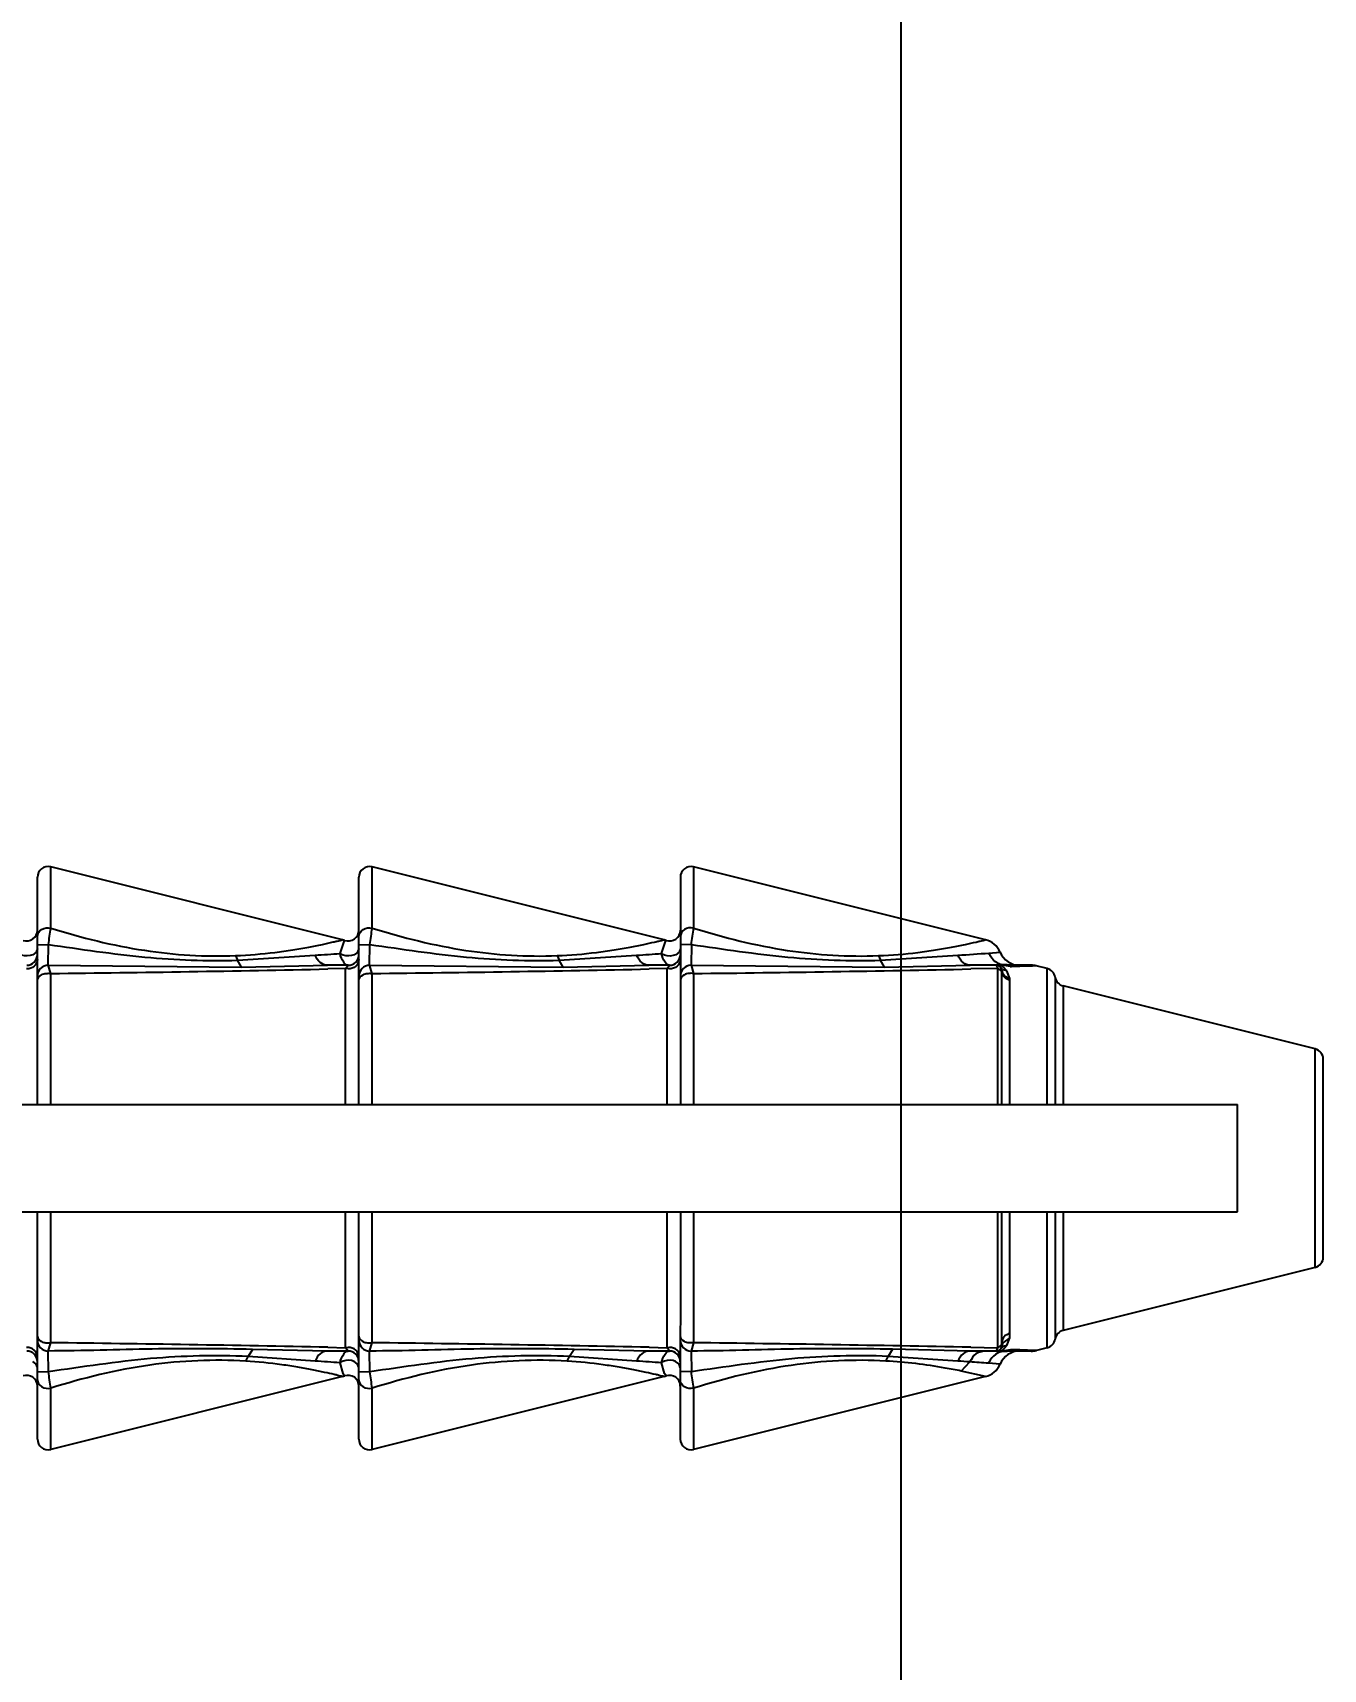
# Model space of a CAD drawing. Extents: x 10170 to 11010, y -16669 to -16075.
# Drawn here: x 10972.7 to 10981.73, y -16416.92 to -16405.47 of the extents above; entities that cross this region are included whole.
import ezdxf

# ---------------------------------------------------------------- set-up
doc = ezdxf.new("R2010")
doc.units = 0
doc.header["$MEASUREMENT"] = 0
doc.layers.get('0').update_dxf_attribs({"linetype": 'CONTINUOUS'})
doc.layers.get('DEFPOINTS').update_dxf_attribs({"linetype": 'CONTINUOUS'})
doc.layers.add('02___PRT_ALL_AXES', color=7, linetype='CONTINUOUS')
doc.layers.add('5', color=2, linetype='CONTINUOUS', lineweight=9)
doc.styles.get("Standard").update_dxf_attribs({"font": 'Gulim.ttf'})
doc.dimstyles.new('STANDARD$0', dxfattribs={"dimtxt": 3.5, "dimasz": 2.5, "dimexe": 0.7, "dimexo": 0.7, "dimgap": 0.5, "dimtad": 3, "dimdec": 4, "dimdsep": 46, "dimtxsty": 'Standard', "dimcen": 0, "dimclrd": 2, "dimclre": 2, "dimclrt": 4, "dimadec": 0, "dimazin": 0, "dimtp": 0.2, "dimtm": 0.1, "dimtfac": 0.5, "dimtdec": 4, "dimtmove": 1, "dimatfit": 3, "dimfxl": 0, "dimtolj": 1, "dimarcsym": 0})

# ---------------------------------------------------------------- blocks, each defined once
blk = doc.blocks.new('*D30')
at = {"layer": '5', "color": 2, "lineweight": -2}
for p, q in [((10830.381, -16194.217), (10979.478, -16194.217)), ((10978.778, -16423.29), (10978.778, -16196.717)), ((10958.432, -16425.79), (10979.478, -16425.79))]:
    blk.add_line(p, q, dxfattribs=at)
at = {"layer": '5', "color": 2}
for points in [[(10978.362, -16196.717), (10979.195, -16196.717), (10978.778, -16194.217)], [(10978.362, -16423.29), (10979.195, -16423.29), (10978.778, -16425.79)]]:
    blk.add_solid(points, dxfattribs=at)
at = {"layer": 'DEFPOINTS', "color": 0}
for p in [(10829.681, -16194.217), (10978.778, -16194.217), (10957.732, -16425.79)]:
    blk.add_point(p, dxfattribs=at)
at = {"layer": '5', "color": 4, "insert": (10974.929, -16313.007), "char_height": 3.5, "attachment_point": 5, "rotation": 90}
blk.add_mtext('\\A1;231.5', dxfattribs=at)

msp = doc.modelspace()

# ---------------------------------------------------------------- linework, layer by layer
at = {"color": 7, "linetype": 'Continuous'}
for p, q in [((10972.82471, -16411.73538), (10972.82473, -16411.30628)), ((10975.07471, -16411.73546), (10975.07473, -16411.30636)), ((10977.32473, -16411.30643), (10977.32471, -16411.73553)), ((10972.73148, -16412.97048), (10972.73153, -16411.37904)), ((10974.98148, -16412.97056), (10974.98153, -16411.37911)), ((10977.23153, -16411.37925), (10977.23148, -16412.97063)), ((10972.72075, -16411.9058), (10972.69885, -16411.92173)), ((10972.73152, -16411.87921), (10972.72285, -16411.90325)), ((10972.73152, -16411.85272), (10972.80871, -16411.85032)), ((10972.80672, -16411.99549), (10972.80871, -16411.85032)), ((10974.84984, -16411.91302), (10974.88105, -16411.82195)), ((10974.97075, -16411.90588), (10974.94885, -16411.9218)), ((10974.98152, -16411.87929), (10974.97285, -16411.90332)), ((10974.98152, -16411.8528), (10975.05871, -16411.8504)), ((10975.05672, -16411.99556), (10975.05871, -16411.8504)), ((10977.09984, -16411.91309), (10977.13105, -16411.82203)), ((10977.22075, -16411.90595), (10977.19885, -16411.92188)), ((10977.23152, -16411.87936), (10977.22285, -16411.9034)), ((10977.30871, -16411.85047), (10977.23152, -16411.85287)), ((10977.30871, -16411.85047), (10977.30672, -16411.99564)), ((10979.39092, -16411.91014), (10979.46961, -16411.90426)), ((10972.8247, -16412.05327), (10972.80672, -16411.99549)), ((10972.80672, -16411.99549), (10974.16089, -16412.00876)), ((10974.11898, -16411.92816), (10974.13303, -16411.96021)), ((10974.16089, -16412.00876), (10974.13302, -16411.96021)), ((10974.13303, -16411.96021), (10974.67473, -16411.92517)), ((10974.16089, -16412.00876), (10974.76082, -16411.99555)), ((10974.90651, -16411.99555), (10974.76082, -16411.99555)), ((10974.88832, -16412.01881), (10974.76321, -16412.02162)), ((10974.88829, -16412.97055), (10974.88832, -16412.01881)), ((10974.88832, -16412.01881), (10974.90651, -16411.99555)), ((10974.90613, -16412.02074), (10974.88832, -16412.01881)), ((10975.0747, -16412.05334), (10975.05672, -16411.99556)), ((10975.05672, -16411.99556), (10976.41089, -16412.00883)), ((10976.36898, -16411.92824), (10976.38303, -16411.96028)), ((10976.41089, -16412.00883), (10976.38302, -16411.96028)), ((10976.38303, -16411.96028), (10976.92473, -16411.92524)), ((10976.41089, -16412.00883), (10977.01082, -16411.99562)), ((10977.15651, -16411.99563), (10977.01082, -16411.99562)), ((10977.13832, -16412.01888), (10977.01321, -16412.02169)), ((10977.13829, -16412.97063), (10977.13832, -16412.01888)), ((10977.13832, -16412.01888), (10977.15651, -16411.99563)), ((10977.15613, -16412.02082), (10977.13832, -16412.01888)), ((10977.30672, -16411.99564), (10977.3247, -16412.05342)), ((10977.30672, -16411.99564), (10978.66089, -16412.00891)), ((10978.61898, -16411.92831), (10978.63303, -16411.96036)), ((10978.66089, -16412.00891), (10978.63302, -16411.96036)), ((10978.63303, -16411.96036), (10979.17473, -16411.92532)), ((10978.66089, -16412.00891), (10979.26082, -16411.9957)), ((10979.44401, -16411.9957), (10979.26082, -16411.9957)), ((10979.44472, -16412.01765), (10979.26381, -16412.02175)), ((10979.44401, -16411.9957), (10979.45551, -16411.98639)), ((10979.45045, -16412.0061), (10979.44401, -16411.9957)), ((10979.45311, -16412.01745), (10979.44472, -16412.01765)), ((10979.45311, -16412.01745), (10979.45045, -16412.0061)), ((10979.45308, -16412.9707), (10979.45311, -16412.01745)), ((10979.45311, -16412.01745), (10979.47844, -16412.03642)), ((10979.4706, -16412.00571), (10979.45826, -16411.98667)), ((10979.47597, -16411.99383), (10979.46804, -16411.99011)), ((10979.4775, -16411.98964), (10979.46838, -16411.9875)), ((10979.48587, -16412.02312), (10979.47445, -16412.0113)), ((10979.56144, -16411.99571), (10979.4775, -16411.98964)), ((10979.4902, -16412.00606), (10979.47811, -16411.99552)), ((10979.47844, -16412.03642), (10979.48151, -16412.04952)), ((10979.48289, -16412.04905), (10979.48136, -16412.03563)), ((10979.48148, -16412.97071), (10979.48151, -16412.03566)), ((10979.54038, -16412.00317), (10979.48347, -16411.99568)), ((10979.51714, -16412.03571), (10979.49363, -16412.02822)), ((10979.51714, -16412.03571), (10979.49598, -16412.01163)), ((10979.53782, -16412.0883), (10979.51714, -16412.03571)), ((10979.59782, -16412.00393), (10979.54935, -16412.00364)), ((10979.68807, -16411.99571), (10979.56144, -16411.99571)), ((10979.59782, -16412.00393), (10979.57377, -16411.99663)), ((10979.60864, -16412.00362), (10979.59782, -16412.00393)), ((10979.65189, -16412.00236), (10979.60864, -16412.00362)), ((10979.69709, -16412.00101), (10979.65189, -16412.00236)), ((10979.72441, -16412.00019), (10979.69709, -16412.00101)), ((10979.79967, -16412.97072), (10979.7997, -16412.01901)), ((10972.82467, -16412.97048), (10972.8247, -16412.05327)), ((10975.07467, -16412.97056), (10975.0747, -16412.05334)), ((10977.3247, -16412.05342), (10977.32467, -16412.97063)), ((10979.53832, -16412.10074), (10979.53782, -16412.0883)), ((10979.53814, -16412.97071), (10979.53832, -16412.10074)), ((10979.85556, -16412.07985), (10979.85553, -16412.97072)), ((10979.91141, -16412.1407), (10979.91138, -16412.97072)), ((10981.67463, -16414.10998), (10981.67468, -16412.58158)), ((10981.73145, -16414.03722), (10981.73149, -16412.65439)), ((10964.63148, -16412.97021), (10981.13148, -16412.97076)), ((10981.13146, -16413.72076), (10981.13148, -16412.97076)), ((10964.63146, -16413.72021), (10981.13146, -16413.72076)), ((10972.7314, -16415.31192), (10972.73146, -16413.72048)), ((10972.82462, -16414.6377), (10972.82465, -16413.72048)), ((10974.88823, -16414.6723), (10974.88827, -16413.72055)), ((10974.9814, -16415.312), (10974.98146, -16413.72056)), ((10975.07462, -16414.63777), (10975.07465, -16413.72056)), ((10977.13823, -16414.67237), (10977.13827, -16413.72063)), ((10977.23146, -16413.72063), (10977.2314, -16415.312)), ((10977.32465, -16413.72063), (10977.32462, -16414.63785)), ((10979.45302, -16414.67396), (10979.45305, -16413.7207)), ((10979.48142, -16414.64189), (10979.48146, -16413.72072)), ((10979.53808, -16414.57259), (10979.53811, -16413.72071)), ((10979.79961, -16414.67242), (10979.79965, -16413.72072)), ((10979.8555, -16413.72072), (10979.85547, -16414.61158)), ((10979.91136, -16413.72072), (10979.91133, -16414.55074)), ((10972.80663, -16414.69548), (10972.82462, -16414.6377)), ((10974.76312, -16414.66948), (10974.88823, -16414.6723)), ((10974.90605, -16414.67036), (10974.88823, -16414.6723)), ((10974.90642, -16414.69555), (10974.88823, -16414.6723)), ((10975.05663, -16414.69555), (10975.07462, -16414.63777)), ((10977.01312, -16414.66955), (10977.13823, -16414.67237)), ((10977.15605, -16414.67044), (10977.13823, -16414.67237)), ((10977.15642, -16414.69563), (10977.13823, -16414.67237)), ((10977.32462, -16414.63785), (10977.30663, -16414.69563)), ((10979.26373, -16414.66964), (10979.3587, -16414.67177)), ((10979.3587, -16414.67177), (10979.44463, -16414.67376)), ((10979.45302, -16414.67396), (10979.4783, -16414.6551)), ((10979.48578, -16414.66829), (10979.47436, -16414.68011)), ((10979.4783, -16414.6551), (10979.48142, -16414.64198)), ((10979.53773, -16414.60311), (10979.4881, -16414.63894)), ((10979.51704, -16414.65572), (10979.49354, -16414.6632)), ((10979.51704, -16414.65572), (10979.53773, -16414.60311)), ((10979.53773, -16414.60311), (10979.53808, -16414.57259)), ((10972.72067, -16414.78516), (10972.69871, -16414.76919)), ((10972.73142, -16414.81175), (10972.72273, -16414.78767)), ((10972.80861, -16414.84065), (10972.80663, -16414.69548)), ((10974.19001, -16414.76652), (10974.20633, -16414.73355)), ((10974.23756, -16414.68397), (10974.20633, -16414.73355)), ((10974.67463, -16414.76592), (10974.20633, -16414.73355)), ((10974.76073, -16414.69555), (10974.23756, -16414.68397)), ((10974.90642, -16414.69555), (10974.76073, -16414.69555)), ((10974.8713, -16414.85169), (10974.84975, -16414.77809)), ((10974.97067, -16414.78523), (10974.94871, -16414.76927)), ((10974.98142, -16414.81182), (10974.97273, -16414.78775)), ((10975.05861, -16414.84072), (10975.05663, -16414.69555)), ((10976.44001, -16414.7666), (10976.45633, -16414.73363)), ((10976.48756, -16414.68405), (10976.45633, -16414.73363)), ((10976.92463, -16414.766), (10976.45633, -16414.73363)), ((10977.01073, -16414.69562), (10976.48756, -16414.68405)), ((10977.15642, -16414.69563), (10977.01073, -16414.69562)), ((10977.1213, -16414.85176), (10977.09975, -16414.77816)), ((10977.22067, -16414.78531), (10977.19871, -16414.76934)), ((10977.23142, -16414.8119), (10977.22273, -16414.78782)), ((10977.30663, -16414.69563), (10977.30861, -16414.8408)), ((10978.67003, -16414.76546), (10978.68565, -16414.73284)), ((10978.71585, -16414.68362), (10978.68565, -16414.73284)), ((10979.17462, -16414.76607), (10978.68565, -16414.73284)), ((10979.26072, -16414.6957), (10978.71585, -16414.68362)), ((10979.1967, -16414.8357), (10979.25832, -16414.7717)), ((10979.44392, -16414.6957), (10979.26072, -16414.6957)), ((10979.35631, -16414.6957), (10979.31751, -16414.70488)), ((10979.46952, -16414.78715), (10979.38917, -16414.78116)), ((10979.44392, -16414.6957), (10979.45302, -16414.67396)), ((10979.44463, -16414.67376), (10979.45302, -16414.67396)), ((10979.45626, -16414.70637), (10979.44935, -16414.69787)), ((10979.45626, -16414.70637), (10979.46844, -16414.68886)), ((10979.46143, -16414.70443), (10979.45667, -16414.70638)), ((10979.47733, -16414.70174), (10979.46157, -16414.70549)), ((10979.47589, -16414.69753), (10979.4664, -16414.70194)), ((10979.46844, -16414.68886), (10979.47281, -16414.6823)), ((10979.47589, -16414.69753), (10979.49692, -16414.67874)), ((10979.56115, -16414.69571), (10979.47733, -16414.70174)), ((10979.54245, -16414.6881), (10979.48297, -16414.69577)), ((10979.59753, -16414.68748), (10979.55075, -16414.6877)), ((10979.56115, -16414.69571), (10979.59753, -16414.68748)), ((10979.68796, -16414.69571), (10979.56115, -16414.69571)), ((10979.6088, -16414.68781), (10979.59753, -16414.68748)), ((10979.66232, -16414.68938), (10979.6088, -16414.68781)), ((10979.72434, -16414.69123), (10979.66232, -16414.68938)), ((10972.73142, -16414.83824), (10972.80861, -16414.84065)), ((10974.88142, -16414.86986), (10974.8713, -16414.85169)), ((10974.98142, -16414.83831), (10975.05861, -16414.84072)), ((10977.13142, -16414.86993), (10977.1213, -16414.85176)), ((10977.30862, -16414.84079), (10977.23142, -16414.83839)), ((10979.3678, -16414.87411), (10979.1967, -16414.8357)), ((10972.82459, -16415.38469), (10972.8246, -16414.95559)), ((10975.07459, -16415.38476), (10975.0746, -16414.95566)), ((10977.3246, -16414.95574), (10977.32459, -16415.38484))]:
    msp.add_line(p, q, dxfattribs=at)
for centre, radius, start, end in [((10972.80653, -16411.37904), 0.075, 75.961855, 179.998099), ((10975.05653, -16411.37912), 0.075, 75.961855, 179.998099), ((10977.30653, -16411.37919), 0.075, 75.961855, 179.998099), ((10972.65652, -16411.75046), 0.075, 250.526878, 359.998099), ((10945.19222, -16407.94802), 27.89083, 351.957164, 352.195564), ((10974.90652, -16411.75054), 0.075, 250.526878, 359.998099), ((10947.44222, -16407.9481), 27.89083, 351.957164, 352.195564), ((10977.15652, -16411.75061), 0.075, 250.526878, 359.998099), ((10956.27682, -16408.865), 21.24273, 351.920855, 352.233863), ((10972.65652, -16411.92048), 0.075, 269.998055, 359.998099), ((10972.68339, -16411.87299), 0.04973, 318.713093, 322.520652), ((10973.4136, -16392.48007), 19.48595, 273.710761, 274.226893), ((10974.83151, -16411.96267), 0.15, 70.526872, 75.961855), ((10974.90652, -16411.92055), 0.075, 269.998075, 359.998099), ((10974.93339, -16411.87307), 0.04973, 318.713082, 322.520637), ((10975.66404, -16392.48663), 19.47945, 273.710717, 274.227021), ((10977.08151, -16411.96274), 0.15, 70.526872, 75.961855), ((10977.15652, -16411.92063), 0.075, 269.998095, 359.998099), ((10977.18339, -16411.87314), 0.04973, 318.713069, 322.520728), ((10977.80288, -16390.83149), 21.13839, 273.72103, 274.308459), ((10979.33151, -16411.96282), 0.15, 22.976761, 75.961855), ((10979.60771, -16411.84571), 0.15, 202.976757, 269.998099), ((10972.80649, -16412.07047), 0.07498, 89.822328, 180.014885), ((10970.74235, -16225.13078), 186.93409, 270.6382577, 271.2324977), ((10975.05649, -16412.07054), 0.07498, 89.822328, 180.014885), ((10972.99235, -16225.13085), 186.93409, 270.6382577, 271.2324977), ((10977.30649, -16412.07061), 0.07498, 89.821401, 180.014886), ((10975.24948, -16225.59554), 186.46943, 270.6376592, 271.2335649), ((10979.44401, -16412.0332), 0.0375, 5.416992, 89.998099), ((10979.51401, -16411.86911), 0.1269, 241.154759, 248.904707), ((10979.40856, -16411.95641), 0.0557, 327.437021, 329.550568), ((10979.44087, -16411.9991), 0.02136, 39.071772, 42.643878), ((10979.34896, -16412.43814), 0.46612, 75.921119, 76.296608), ((10980.18769, -16410.47644), 1.67605, 244.257841, 244.572615), ((10979.77595, -16410.73419), 1.29051, 255.935672, 256.209773), ((10979.52497, -16411.8114), 0.18889, 254.965104, 255.791812), ((10979.36957, -16412.13017), 0.17295, 51.127027, 52.032412), ((10979.52974, -16411.79242), 0.20846, 255.801145, 257.174803), ((10979.54066, -16412.02402), 0.05959, 185.431302, 190.890054), ((10979.54314, -16412.0235), 0.06212, 190.936455, 203.25307), ((10979.52236, -16411.97604), 0.05957, 232.222873, 241.168204), ((10979.31531, -16412.1934), 0.25629, 45.174468, 46.969723), ((10979.57338, -16411.46005), 0.54412, 266.522872, 267.468956), ((10979.56142, -16412.07903), 0.08332, 81.473382, 89.981669), ((10979.68802, -16412.14571), 0.15, 75.972092, 89.998099), ((10979.78151, -16412.09177), 0.075, 9.144342, 75.961855), ((10979.9296, -16412.06794), 0.075, 189.144342, 255.961855), ((10981.65649, -16412.65434), 0.075, 359.998099, 75.961855), ((10981.65645, -16414.03722), 0.075, 284.034342, 359.998099), ((10979.92952, -16414.62351), 0.075, 104.034342, 170.851856), ((10972.8064, -16414.6205), 0.07498, 179.981315, 270.174026), ((10970.24503, -16631.11899), 216.49666, 88.8042012, 89.3172978), ((10975.0564, -16414.62058), 0.07498, 179.981315, 270.174026), ((10972.49503, -16631.11906), 216.49666, 88.8042012, 89.3172978), ((10977.3064, -16414.62065), 0.07498, 179.981313, 270.174117), ((10974.74815, -16630.91449), 216.29199, 88.8037351, 89.3174781), ((10979.44392, -16414.6582), 0.0375, 269.998099, 354.580142), ((10979.54056, -16414.66739), 0.05957, 169.221108, 174.574582), ((10981.30441, -16414.64003), 1.82304, 180.004299, 180.292431), ((10979.54304, -16414.66791), 0.06211, 156.741527, 169.172752), ((10979.52226, -16414.71539), 0.05956, 118.817623, 127.758289), ((10979.54397, -16414.66829), 0.06311, 152.286143, 156.764603), ((10979.32226, -16414.50466), 0.2466, 315.095883, 317.631901), ((10979.33593, -16414.51716), 0.22808, 317.638658, 319.186074), ((10979.35856, -16414.53644), 0.19835, 319.127268, 323.033856), ((10979.78143, -16414.59966), 0.075, 284.034342, 350.851856), ((10972.65642, -16414.77048), 0.075, 359.998099, 89.998099), ((10972.68327, -16414.81796), 0.04974, 37.505985, 41.257106), ((10973.24205, -16436.66252), 21.94341, 85.798418, 86.256758), ((10974.90642, -16414.77055), 0.075, 359.998099, 89.998099), ((10974.93327, -16414.81803), 0.04974, 37.50622, 41.256997), ((10975.49519, -16436.61694), 21.89765, 85.797875, 86.257173), ((10977.15642, -16414.77063), 0.075, 359.998099, 89.998099), ((10977.18327, -16414.81811), 0.04974, 37.505979, 41.256879), ((10978.02769, -16432.45648), 17.72755, 86.019389, 86.290513), ((10977.23773, -16443.6382), 28.93714, 85.736205, 85.995958), ((10979.33142, -16414.72858), 0.15, 284.034342, 337.019435), ((10979.51211, -16414.82186), 0.12648, 115.748192, 117.725946), ((10979.40205, -16414.73882), 0.06318, 29.266699, 30.911011), ((10979.60761, -16414.84571), 0.15, 89.998099, 157.01944), ((10979.60429, -16414.77359), 0.16006, 144.26605, 145.225581), ((10979.52488, -16414.88078), 0.18969, 104.152129, 104.968821), ((10979.52943, -16414.89891), 0.20838, 102.882241, 104.144819), ((10979.57358, -16415.24126), 0.55404, 92.360617, 93.220732), ((10979.68796, -16414.54571), 0.15, 269.998099, 284.034321), ((10972.65642, -16414.94049), 0.075, 359.998099, 109.46932), ((10952.26839, -16417.75634), 20.74614, 7.758686, 8.079188), ((10974.83142, -16414.72843), 0.15, 284.034342, 289.469324), ((10974.90642, -16414.94057), 0.075, 359.998099, 109.46932), ((10954.51839, -16417.75642), 20.74614, 7.758686, 8.079188), ((10977.08142, -16414.72851), 0.15, 284.034342, 289.469324), ((10977.15642, -16414.94064), 0.075, 359.998099, 109.46932), ((10950.18255, -16418.6726), 27.39537, 7.797652, 8.040363), ((10972.8064, -16415.31193), 0.075, 179.998099, 284.034342), ((10975.0564, -16415.312), 0.075, 179.998099, 284.034342), ((10977.3064, -16415.31208), 0.075, 179.998099, 284.034342)]:
    msp.add_arc(centre, radius, start, end, dxfattribs=at)
for points, knots in [([(10972.73152, -16411.79283), (10972.73152, -16411.77454), (10972.75943, -16411.73558), (10972.80338, -16411.73117), (10972.82471, -16411.73538)], [0, 0, 0, 0, 0.45682074, 1, 1, 1, 1]), ([(10972.82471, -16411.73538), (10973.03898, -16411.80245), (10973.46554, -16411.90919), (10973.90584, -16411.93678), (10974.11903, -16411.92822)], [0, 0, 0, 0, 0.51274624, 1, 1, 1, 1]), ([(10974.98152, -16411.7929), (10974.98152, -16411.77461), (10975.00943, -16411.73565), (10975.05338, -16411.73124), (10975.07471, -16411.73546)], [0, 0, 0, 0, 0.45682074, 1, 1, 1, 1]), ([(10975.07471, -16411.73546), (10975.28898, -16411.80252), (10975.71554, -16411.90927), (10976.15584, -16411.93686), (10976.36903, -16411.92829)], [0, 0, 0, 0, 0.51274624, 1, 1, 1, 1]), ([(10977.32471, -16411.73553), (10977.30338, -16411.73132), (10977.25943, -16411.73573), (10977.23152, -16411.77469), (10977.23152, -16411.79298)], [0, 0, 0, 0, 0.5431793, 1, 1, 1, 1]), ([(10977.32471, -16411.73553), (10977.53899, -16411.8026), (10977.96555, -16411.90935), (10978.40585, -16411.93693), (10978.61903, -16411.92836)], [0, 0, 0, 0, 0.51276968, 1, 1, 1, 1]), ([(10972.69885, -16411.92173), (10972.67535, -16411.93275), (10972.63656, -16411.93398), (10972.60616, -16411.91795), (10972.59984, -16411.91294)], [0, 0, 0, 0, 0.76308432, 1, 1, 1, 1]), ([(10972.80871, -16411.85032), (10973.03365, -16411.88211), (10973.4721, -16411.95048), (10973.91682, -16411.9667), (10974.13303, -16411.96021)], [0, 0, 0, 0, 0.51225268, 1, 1, 1, 1]), ([(10974.11903, -16411.92822), (10974.21088, -16411.92453), (10974.34436, -16411.91341), (10974.51431, -16411.88938), (10974.62506, -16411.87007), (10974.71953, -16411.85117), (10974.78602, -16411.83629), (10974.8275, -16411.82693), (10974.84806, -16411.8216), (10974.8608, -16411.81938), (10974.86641, -16411.81714), (10974.8679, -16411.81715)], [0, 0, 0, 0, 0.36369307, 0.52914115, 0.67905945, 0.80838305, 0.91033997, 0.94851877, 0.97675402, 0.99412572, 1, 1, 1, 1]), ([(10974.90651, -16411.99555), (10974.89395, -16411.99555), (10974.86425, -16411.96753), (10974.85475, -16411.93468), (10974.84984, -16411.91302)], [0, 0, 0, 0, 0.36133296, 1, 1, 1, 1]), ([(10974.94885, -16411.9218), (10974.92535, -16411.93282), (10974.88656, -16411.93405), (10974.85616, -16411.91802), (10974.84984, -16411.91302)], [0, 0, 0, 0, 0.76308433, 1, 1, 1, 1]), ([(10975.05871, -16411.8504), (10975.28365, -16411.88218), (10975.7221, -16411.95056), (10976.16682, -16411.96677), (10976.38303, -16411.96029)], [0, 0, 0, 0, 0.51225268, 1, 1, 1, 1]), ([(10976.36903, -16411.92829), (10976.46088, -16411.9246), (10976.59436, -16411.91348), (10976.76431, -16411.88945), (10976.87506, -16411.87015), (10976.96953, -16411.85124), (10977.03602, -16411.83637), (10977.0775, -16411.827), (10977.09806, -16411.82167), (10977.1108, -16411.81946), (10977.11641, -16411.81721), (10977.1179, -16411.81722)], [0, 0, 0, 0, 0.36369307, 0.52914115, 0.67905945, 0.80838305, 0.91033997, 0.94851877, 0.97675402, 0.99412572, 1, 1, 1, 1]), ([(10977.15651, -16411.99563), (10977.14395, -16411.99563), (10977.11426, -16411.9676), (10977.10475, -16411.93476), (10977.09984, -16411.91309)], [0, 0, 0, 0, 0.36132908, 1, 1, 1, 1]), ([(10977.19885, -16411.92188), (10977.17535, -16411.9329), (10977.13656, -16411.93413), (10977.10616, -16411.9181), (10977.09984, -16411.91309)], [0, 0, 0, 0, 0.76308409, 1, 1, 1, 1]), ([(10977.30872, -16411.85047), (10977.53365, -16411.88226), (10977.9721, -16411.95063), (10978.41682, -16411.96685), (10978.63303, -16411.96036)], [0, 0, 0, 0, 0.51225389, 1, 1, 1, 1]), ([(10978.61903, -16411.92836), (10978.71088, -16411.92468), (10978.84436, -16411.91356), (10979.01431, -16411.88953), (10979.12506, -16411.87022), (10979.21953, -16411.85132), (10979.28602, -16411.83644), (10979.3275, -16411.82708), (10979.34806, -16411.82175), (10979.3608, -16411.81953), (10979.36641, -16411.81729), (10979.3679, -16411.8173)], [0, 0, 0, 0, 0.36369291, 0.52914053, 0.67905859, 0.80838216, 0.91033918, 0.94851824, 0.97675369, 0.9941255, 1, 1, 1, 1]), ([(10979.45279, -16411.98027), (10979.43232, -16411.969), (10979.40856, -16411.94562), (10979.39408, -16411.91763), (10979.39089, -16411.91015)], [0, 0, 0, 0, 0.74174793, 1, 1, 1, 1]), ([(10972.73151, -16411.95537), (10972.73151, -16411.97247), (10972.71284, -16412.00911), (10972.67499, -16412.02075), (10972.65613, -16412.02067)], [0, 0, 0, 0, 0.47554652, 1, 1, 1, 1]), ([(10974.76082, -16411.99555), (10974.74326, -16411.99555), (10974.70443, -16411.97882), (10974.68298, -16411.94464), (10974.67473, -16411.92517)], [0, 0, 0, 0, 0.45357892, 1, 1, 1, 1]), ([(10974.98151, -16411.95544), (10974.98151, -16411.97254), (10974.96284, -16412.00918), (10974.92499, -16412.02083), (10974.90613, -16412.02074)], [0, 0, 0, 0, 0.47554669, 1, 1, 1, 1]), ([(10977.01082, -16411.99562), (10976.99326, -16411.99562), (10976.95443, -16411.9789), (10976.93298, -16411.94471), (10976.92473, -16411.92524)], [0, 0, 0, 0, 0.45357892, 1, 1, 1, 1]), ([(10977.23151, -16411.95552), (10977.23151, -16411.97261), (10977.21284, -16412.00926), (10977.17499, -16412.0209), (10977.15613, -16412.02082)], [0, 0, 0, 0, 0.47554685, 1, 1, 1, 1]), ([(10979.26082, -16411.9957), (10979.24327, -16411.9957), (10979.20443, -16411.97897), (10979.18299, -16411.94478), (10979.17473, -16411.92532)], [0, 0, 0, 0, 0.45357898, 1, 1, 1, 1]), ([(10979.45938, -16411.98529), (10979.45891, -16411.98517), (10979.45798, -16411.98495), (10979.45704, -16411.98474), (10979.45659, -16411.98464)], [0, 0, 0, 0, 0.50928867, 1, 1, 1, 1]), ([(10979.45974, -16411.98616), (10979.45922, -16411.9859), (10979.45816, -16411.98539), (10979.45711, -16411.98489), (10979.45659, -16411.98464)], [0, 0, 0, 0, 0.50145212, 1, 1, 1, 1]), ([(10979.45826, -16411.98667), (10979.45813, -16411.9865), (10979.45787, -16411.98615), (10979.4576, -16411.98581), (10979.45746, -16411.98564)], [0, 0, 0, 0, 0.49278851, 1, 1, 1, 1]), ([(10979.46805, -16411.99013), (10979.4681, -16411.98979), (10979.46819, -16411.98916), (10979.46827, -16411.98853), (10979.46828, -16411.98825)], [0, 0, 0, 0, 0.55258762, 1, 1, 1, 1]), ([(10979.47597, -16411.99383), (10979.47617, -16411.99324), (10979.47653, -16411.99219), (10979.47691, -16411.99115), (10979.47708, -16411.99068)], [0, 0, 0, 0, 0.55440169, 1, 1, 1, 1]), ([(10979.47708, -16411.99068), (10979.47715, -16411.9905), (10979.47729, -16411.99015), (10979.47743, -16411.9898), (10979.4775, -16411.98964)], [0, 0, 0, 0, 0.54091312, 1, 1, 1, 1]), ([(10979.48145, -16412.03132), (10979.48144, -16412.03103), (10979.48141, -16412.03048), (10979.48137, -16412.02993), (10979.48134, -16412.02966)], [0, 0, 0, 0, 0.52207252, 1, 1, 1, 1]), ([(10979.48151, -16412.03566), (10979.48151, -16412.03488), (10979.48151, -16412.03343), (10979.48148, -16412.03199), (10979.48145, -16412.03132)], [0, 0, 0, 0, 0.5395682, 1, 1, 1, 1]), ([(10972.73151, -16412.09937), (10972.73151, -16412.08361), (10972.75521, -16412.06033), (10972.79119, -16412.05154), (10972.81359, -16412.05151), (10972.8247, -16412.05327)], [0, 0, 0, 0, 0.41864653, 0.70113982, 1, 1, 1, 1]), ([(10974.98151, -16412.09945), (10974.98151, -16412.08369), (10975.00521, -16412.06041), (10975.04119, -16412.05161), (10975.06359, -16412.05158), (10975.0747, -16412.05334)], [0, 0, 0, 0, 0.41864653, 0.70113982, 1, 1, 1, 1]), ([(10977.3247, -16412.05342), (10977.31359, -16412.05166), (10977.29119, -16412.05169), (10977.25521, -16412.06048), (10977.23151, -16412.08376), (10977.23151, -16412.09952)], [0, 0, 0, 0, 0.29885996, 0.58135292, 1, 1, 1, 1]), ([(10979.53817, -16412.1007), (10979.52498, -16412.09776), (10979.50017, -16412.08553), (10979.48574, -16412.06147), (10979.48289, -16412.04905)], [0, 0, 0, 0, 0.51471694, 1, 1, 1, 1]), ([(10979.53782, -16412.0883), (10979.53208, -16412.08711), (10979.51077, -16412.08036), (10979.49256, -16412.06316), (10979.48607, -16412.04802)], [0, 0, 0, 0, 0.26230593, 1, 1, 1, 1]), ([(10972.73142, -16414.7356), (10972.73142, -16414.7185), (10972.71275, -16414.68186), (10972.6749, -16414.67021), (10972.65605, -16414.67029)], [0, 0, 0, 0, 0.47554613, 1, 1, 1, 1]), ([(10972.73143, -16414.59159), (10972.73143, -16414.60735), (10972.75512, -16414.63063), (10972.79111, -16414.63943), (10972.8135, -16414.63946), (10972.82462, -16414.6377)], [0, 0, 0, 0, 0.41864696, 0.70113992, 1, 1, 1, 1]), ([(10974.98142, -16414.73567), (10974.98142, -16414.71857), (10974.96275, -16414.68193), (10974.9249, -16414.67028), (10974.90605, -16414.67036)], [0, 0, 0, 0, 0.47554616, 1, 1, 1, 1]), ([(10974.98143, -16414.59166), (10974.98143, -16414.60742), (10975.00512, -16414.63071), (10975.04111, -16414.6395), (10975.0635, -16414.63953), (10975.07462, -16414.63777)], [0, 0, 0, 0, 0.41864696, 0.70113992, 1, 1, 1, 1]), ([(10977.23142, -16414.73575), (10977.23142, -16414.71865), (10977.21275, -16414.68201), (10977.1749, -16414.67036), (10977.15605, -16414.67044)], [0, 0, 0, 0, 0.47554614, 1, 1, 1, 1]), ([(10977.32462, -16414.63785), (10977.3135, -16414.63961), (10977.29111, -16414.63958), (10977.25512, -16414.63078), (10977.23143, -16414.6075), (10977.23143, -16414.59174)], [0, 0, 0, 0, 0.29885991, 0.58135284, 1, 1, 1, 1]), ([(10979.53808, -16414.57259), (10979.52273, -16414.57597), (10979.49388, -16414.59121), (10979.4813, -16414.62216), (10979.48127, -16414.63672)], [0, 0, 0, 0, 0.51913512, 1, 1, 1, 1]), ([(10974.23756, -16414.68397), (10974.00368, -16414.67848), (10973.5265, -16414.67646), (10973.04971, -16414.69517), (10972.80663, -16414.69548)], [0, 0, 0, 0, 0.49042973, 1, 1, 1, 1]), ([(10974.20633, -16414.73355), (10973.97906, -16414.72367), (10973.50944, -16414.73484), (10973.04668, -16414.80702), (10972.80862, -16414.84065)], [0, 0, 0, 0, 0.4861667, 1, 1, 1, 1]), ([(10974.19002, -16414.7665), (10973.96656, -16414.75261), (10973.50166, -16414.77356), (10973.05138, -16414.88463), (10972.8246, -16414.95559)], [0, 0, 0, 0, 0.48512769, 1, 1, 1, 1]), ([(10974.8678, -16414.87396), (10974.86648, -16414.87395), (10974.86153, -16414.87201), (10974.85027, -16414.87001), (10974.83207, -16414.86529), (10974.79514, -16414.8569), (10974.73564, -16414.84344), (10974.65069, -16414.82601), (10974.55056, -16414.80774), (10974.39581, -16414.78402), (10974.27404, -16414.77172), (10974.19002, -16414.7665)], [0, 0, 0, 0, 0.00573293, 0.02263429, 0.05020808, 0.08761558, 0.18809925, 0.31648071, 0.46626094, 0.63243867, 1, 1, 1, 1]), ([(10974.76073, -16414.69555), (10974.74318, -16414.69555), (10974.70434, -16414.71227), (10974.68289, -16414.74646), (10974.67463, -16414.76592)], [0, 0, 0, 0, 0.45358512, 1, 1, 1, 1]), ([(10974.84975, -16414.77809), (10974.85459, -16414.75641), (10974.86418, -16414.72358), (10974.89386, -16414.69555), (10974.90642, -16414.69555)], [0, 0, 0, 0, 0.63865455, 1, 1, 1, 1]), ([(10974.94871, -16414.76927), (10974.92521, -16414.75827), (10974.88645, -16414.75705), (10974.85606, -16414.77308), (10974.84975, -16414.77808)], [0, 0, 0, 0, 0.76306926, 1, 1, 1, 1]), ([(10976.48756, -16414.68405), (10976.25368, -16414.67855), (10975.7765, -16414.67653), (10975.29971, -16414.69524), (10975.05663, -16414.69555)], [0, 0, 0, 0, 0.49042973, 1, 1, 1, 1]), ([(10976.45633, -16414.73363), (10976.22906, -16414.72375), (10975.75944, -16414.73491), (10975.29668, -16414.80709), (10975.05862, -16414.84072)], [0, 0, 0, 0, 0.4861667, 1, 1, 1, 1]), ([(10976.44002, -16414.76657), (10976.21656, -16414.75268), (10975.75166, -16414.77364), (10975.30138, -16414.8847), (10975.0746, -16414.95566)], [0, 0, 0, 0, 0.48512769, 1, 1, 1, 1]), ([(10977.1178, -16414.87403), (10977.11648, -16414.87402), (10977.11153, -16414.87208), (10977.10027, -16414.87009), (10977.08207, -16414.86537), (10977.04514, -16414.85698), (10976.98564, -16414.84352), (10976.90069, -16414.82609), (10976.80056, -16414.80781), (10976.64581, -16414.7841), (10976.52404, -16414.77179), (10976.44002, -16414.76657)], [0, 0, 0, 0, 0.00573293, 0.02263429, 0.05020808, 0.08761558, 0.18809925, 0.31648071, 0.46626094, 0.63243867, 1, 1, 1, 1]), ([(10977.01073, -16414.69562), (10976.99318, -16414.69562), (10976.95434, -16414.71235), (10976.93289, -16414.74653), (10976.92463, -16414.766)], [0, 0, 0, 0, 0.45358512, 1, 1, 1, 1]), ([(10977.09975, -16414.77816), (10977.10459, -16414.75648), (10977.11418, -16414.72365), (10977.14386, -16414.69563), (10977.15642, -16414.69563)], [0, 0, 0, 0, 0.63866129, 1, 1, 1, 1]), ([(10977.19871, -16414.76934), (10977.17521, -16414.75834), (10977.13645, -16414.75712), (10977.10606, -16414.77315), (10977.09975, -16414.77816)], [0, 0, 0, 0, 0.76306896, 1, 1, 1, 1]), ([(10978.71585, -16414.68362), (10978.4854, -16414.67842), (10978.01547, -16414.67708), (10977.54591, -16414.69532), (10977.30663, -16414.69563)], [0, 0, 0, 0, 0.49066591, 1, 1, 1, 1]), ([(10978.68565, -16414.73284), (10978.46147, -16414.72392), (10977.99886, -16414.73659), (10977.54296, -16414.80769), (10977.30862, -16414.84079)], [0, 0, 0, 0, 0.48664718, 1, 1, 1, 1]), ([(10978.66993, -16414.76546), (10978.44935, -16414.7531), (10977.99139, -16414.77603), (10977.54783, -16414.88589), (10977.3246, -16414.95574)], [0, 0, 0, 0, 0.48573523, 1, 1, 1, 1]), ([(10979.1967, -16414.8357), (10979.15995, -16414.82816), (10978.98592, -16414.79474), (10978.80941, -16414.77327), (10978.66993, -16414.76546)], [0, 0, 0, 0, 0.21168841, 1, 1, 1, 1]), ([(10979.26072, -16414.6957), (10979.24317, -16414.6957), (10979.20433, -16414.71242), (10979.18288, -16414.74661), (10979.17462, -16414.76607)], [0, 0, 0, 0, 0.4535867, 1, 1, 1, 1]), ([(10979.31751, -16414.70488), (10979.31118, -16414.70796), (10979.28554, -16414.72415), (10979.26736, -16414.75046), (10979.25831, -16414.7717)], [0, 0, 0, 0, 0.2336478, 1, 1, 1, 1]), ([(10979.45327, -16414.7099), (10979.43209, -16414.72103), (10979.4074, -16414.74481), (10979.39251, -16414.77348), (10979.38924, -16414.78116)], [0, 0, 0, 0, 0.74123528, 1, 1, 1, 1]), ([(10979.46157, -16414.70549), (10979.4607, -16414.7057), (10979.459, -16414.70611), (10979.45729, -16414.70651), (10979.45646, -16414.7067)], [0, 0, 0, 0, 0.51118773, 1, 1, 1, 1]), ([(10979.4664, -16414.70194), (10979.46558, -16414.70235), (10979.46393, -16414.70319), (10979.46227, -16414.70402), (10979.46143, -16414.70443)], [0, 0, 0, 0, 0.49518066, 1, 1, 1, 1]), ([(10979.47733, -16414.70174), (10979.47711, -16414.70118), (10979.47662, -16414.69978), (10979.47616, -16414.69836), (10979.47589, -16414.69753)], [0, 0, 0, 0, 0.40739316, 1, 1, 1, 1]), ([(10972.73142, -16414.89814), (10972.73142, -16414.91642), (10972.75932, -16414.95539), (10972.80327, -16414.9598), (10972.8246, -16414.95559)], [0, 0, 0, 0, 0.45682144, 1, 1, 1, 1]), ([(10974.98142, -16414.89821), (10974.98142, -16414.9165), (10975.00932, -16414.95546), (10975.05327, -16414.95987), (10975.0746, -16414.95566)], [0, 0, 0, 0, 0.45682144, 1, 1, 1, 1]), ([(10977.3246, -16414.95574), (10977.30327, -16414.95995), (10977.25932, -16414.95554), (10977.23142, -16414.91657), (10977.23142, -16414.89828)], [0, 0, 0, 0, 0.54317921, 1, 1, 1, 1])]:
    msp.add_open_spline(points, degree=3, knots=knots, dxfattribs=at)
for points in [[(10974.88105, -16411.82195), (10974.88121, -16411.82172), (10974.88136, -16411.82148), (10974.88152, -16411.82125)], [(10977.13105, -16411.82203), (10977.13121, -16411.82179), (10977.13136, -16411.82156), (10977.13152, -16411.82132)], [(10979.48142, -16414.65588), (10979.48142, -16414.65783), (10979.48144, -16414.65979), (10979.48126, -16414.66174)], [(10979.4814, -16414.64934), (10979.48141, -16414.65152), (10979.48143, -16414.6537), (10979.48142, -16414.65588)], [(10979.44935, -16414.69787), (10979.44781, -16414.69667), (10979.44587, -16414.69571), (10979.44392, -16414.6957)]]:
    msp.add_open_spline(points, degree=3, dxfattribs=at)
at = {"layer": '02___PRT_ALL_AXES', "color": 7, "linetype": 'Continuous'}
for p, q in [((10974.8679, -16411.81715), (10972.82473, -16411.30628)), ((10977.1179, -16411.81722), (10975.07473, -16411.30636)), ((10979.3679, -16411.8173), (10977.32473, -16411.30643)), ((10979.7997, -16412.01901), (10979.7216, -16411.99948)), ((10981.67468, -16412.58158), (10979.91141, -16412.1407)), ((10981.67463, -16414.10998), (10979.91133, -16414.55074)), ((10979.79961, -16414.67242), (10979.72414, -16414.69129)), ((10974.8678, -16414.87396), (10972.82459, -16415.38469)), ((10977.1178, -16414.87403), (10975.07459, -16415.38476)), ((10979.3678, -16414.87411), (10977.32459, -16415.38484))]:
    msp.add_line(p, q, dxfattribs=at)

# ---------------------------------------------------------------- dimensions: what is measured, and where the dimension line sits
at = {"layer": '5'}
dim = msp.add_linear_dim(base=(10978.77844, -16194.2171), p1=(10957.73154, -16425.78961), p2=(10829.68058, -16194.2171), angle=90, text='231.5', dimstyle='STANDARD$0', override={"dimfxl": 1.25, "dimtfill": 1}, dxfattribs=at)
dim.commit()
dim.dimension.update_dxf_attribs({"geometry": '*D30', "text_midpoint": (10977.22784, -16313.00679), "dimtype": 160})

doc.saveas('drawing.dxf')
